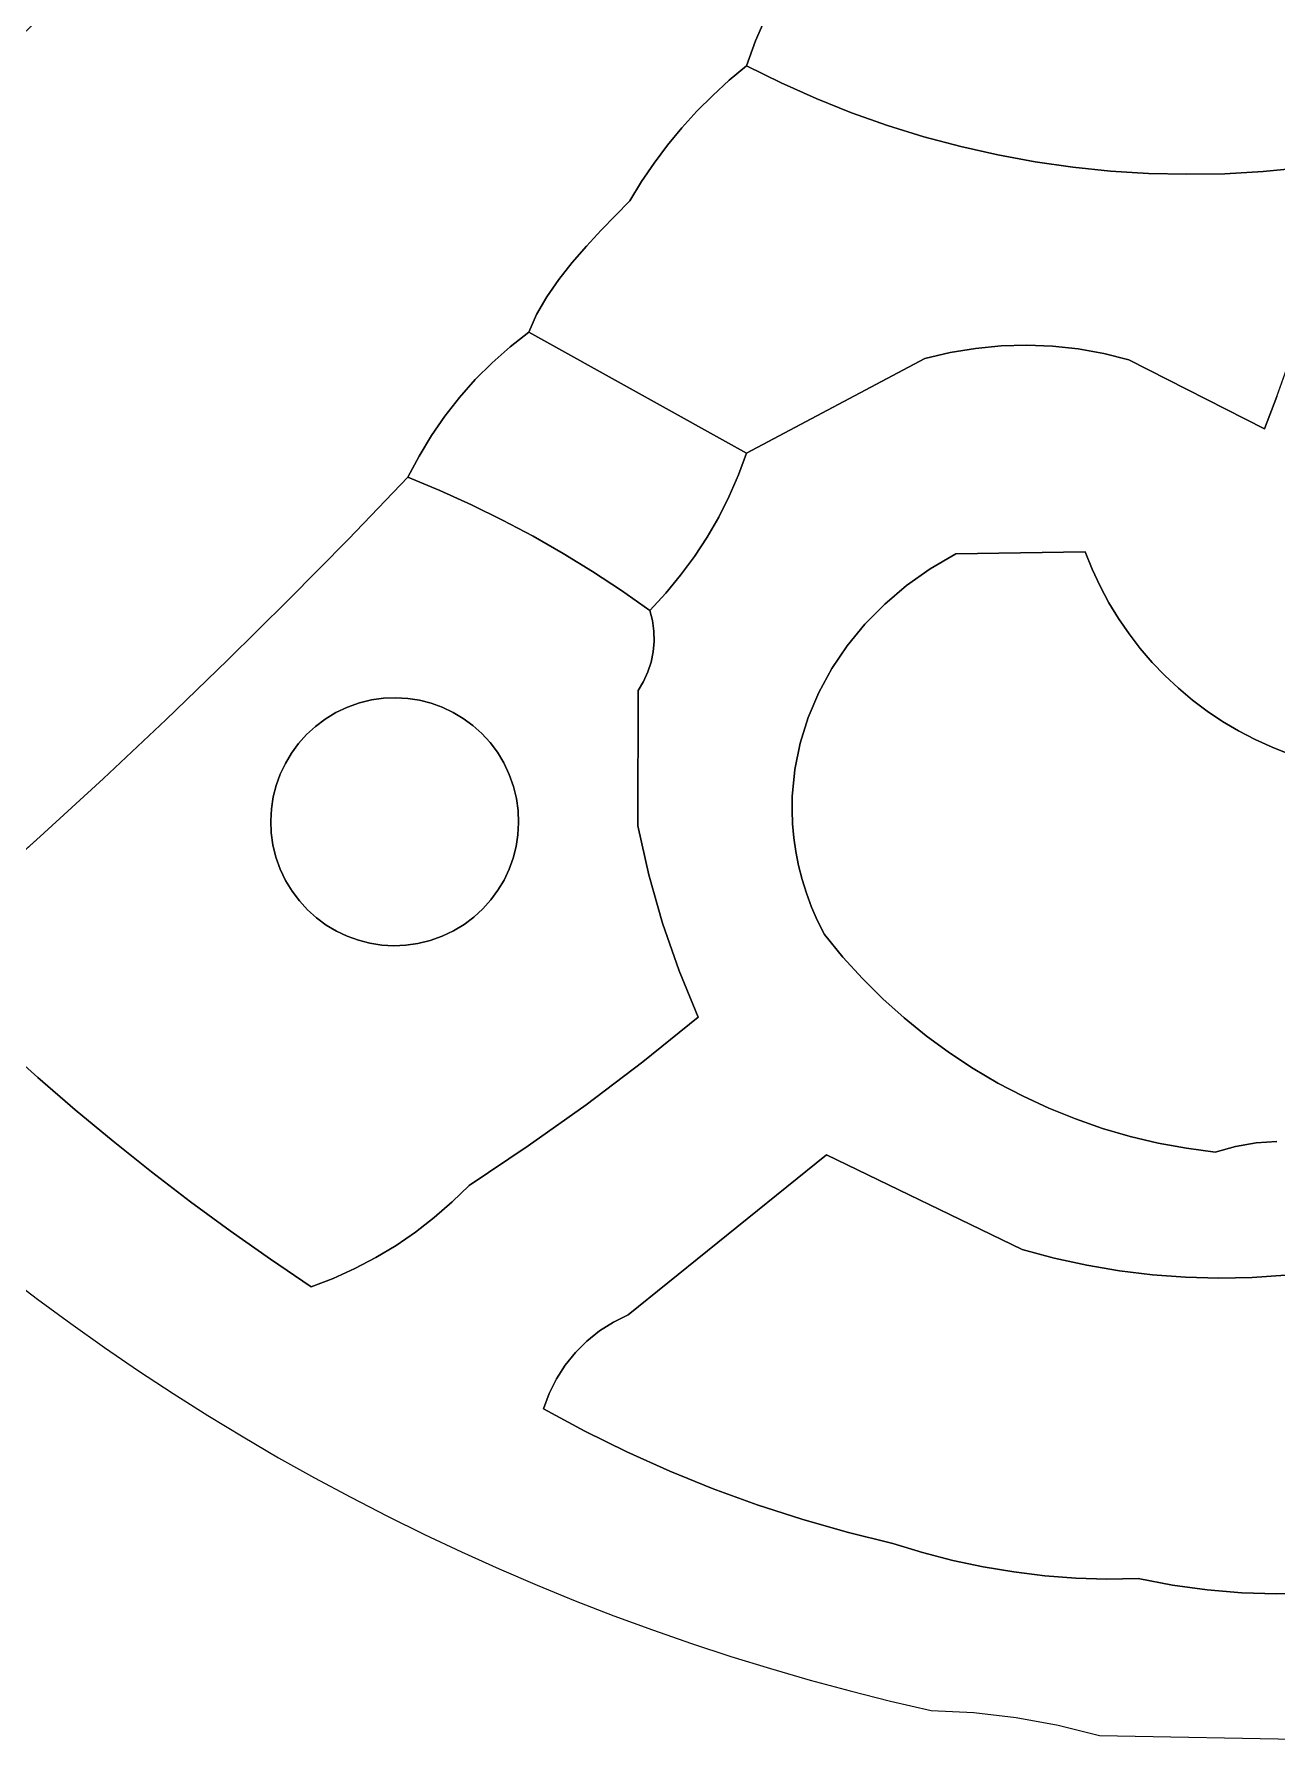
# Model space of a CAD drawing. Header units: inches. Extents: x 36.3 to 71.4, y 17.4 to 61.7.
# Drawn here: x 40.518 to 44.125, y 22.799 to 27.771 of the extents above; entities that cross this region are included whole.
import ezdxf

# ---------------------------------------------------------------- set-up
doc = ezdxf.new("R2010")
doc.units = ezdxf.units.IN
doc.layers.add('SURFACES_FOR_SKETCHUP', color=7, linetype='Continuous')

msp = doc.modelspace()

# ---------------------------------------------------------------- linework, layer by layer
at = {"layer": 'SURFACES_FOR_SKETCHUP'}
for points, invisible_edges in [([(41.0288, 28.2991), (42.3565, 27.4498), (41.3524, 28.6286)], 3), ([(42.4416, 27.548), (42.4875, 27.5941), (41.3524, 28.6286)], 10), ([(42.6425, 27.8228), (41.3524, 28.6286), (42.4875, 27.5941)], 11), ([(42.3979, 27.4999), (42.4416, 27.548), (41.3524, 28.6286)], 10), ([(42.3565, 27.4498), (42.3979, 27.4999), (41.3524, 28.6286)], 10), ([(40.6995, 27.9756), (42.0406, 27.0595), (41.0288, 28.2991)], 3), ([(42.1638, 27.2028), (42.2807, 27.344), (41.0288, 28.2991)], 11), ([(42.1212, 27.1566), (42.1638, 27.2028), (41.0288, 28.2991)], 10), ([(42.0796, 27.1087), (41.0288, 28.2991), (42.0406, 27.0595)], 3), ([(42.1212, 27.1566), (41.0288, 28.2991), (42.0796, 27.1087)], 3), ([(42.3174, 27.3978), (41.0288, 28.2991), (42.2807, 27.344)], 3), ([(42.3565, 27.4498), (41.0288, 28.2991), (42.3174, 27.3978)], 3), ([(43.0871, 28.0935), (42.7681, 28.0145), (42.8904, 27.5438)], 11), ([(43.1642, 28.0589), (43.0871, 28.0935), (42.8904, 27.5438)], 10), ([(42.9948, 27.5068), (43.1642, 28.0589), (42.8904, 27.5438)], 3), ([(43.1642, 28.0589), (42.9948, 27.5068), (43.2424, 28.0272)], 3), ([(42.7681, 28.0145), (42.7212, 27.9541), (42.8904, 27.5438)], 10), ([(43.1005, 27.4741), (43.2424, 28.0272), (42.9948, 27.5068)], 3), ([(43.2424, 28.0272), (43.1005, 27.4741), (43.3218, 27.9983)], 3), ([(43.2072, 27.4457), (43.3218, 27.9983), (43.1005, 27.4741)], 3), ([(43.3218, 27.9983), (43.2072, 27.4457), (43.4023, 27.9724)], 3), ([(40.3646, 27.6581), (41.7525, 26.7178), (40.6995, 27.9756)], 3), ([(41.7983, 26.7695), (40.6995, 27.9756), (41.7525, 26.7178)], 3), ([(41.8472, 26.8184), (40.6995, 27.9756), (41.7983, 26.7695)], 3), ([(42.0056, 27.0092), (40.6995, 27.9756), (41.8472, 26.8184)], 11), ([(42.0406, 27.0595), (40.6995, 27.9756), (42.0056, 27.0092)], 3), ([(42.7212, 27.9541), (42.6792, 27.8901), (42.7873, 27.5849)], 10), ([(42.7873, 27.5849), (42.8904, 27.5438), (42.7212, 27.9541)], 10), ([(43.3149, 27.4214), (43.4023, 27.9724), (43.2072, 27.4457)], 3), ([(43.4023, 27.9724), (43.3149, 27.4214), (43.4837, 27.9495)], 3), ([(43.4235, 27.4015), (43.4837, 27.9495), (43.3149, 27.4214)], 3), ([(43.4837, 27.9495), (43.4235, 27.4015), (43.5659, 27.9296)], 3), ([(43.5327, 27.3859), (43.5659, 27.9296), (43.4235, 27.4015)], 3), ([(43.6425, 27.3746), (43.5659, 27.9296), (43.5327, 27.3859)], 3), ([(44.4316, 27.668), (44.4514, 27.7395), (43.5659, 27.9296)], 10), ([(43.7528, 27.3676), (43.5659, 27.9296), (43.6425, 27.3746)], 3), ([(44.4664, 27.8123), (43.5659, 27.9296), (44.4514, 27.7395)], 3), ([(43.9741, 27.3668), (44.085, 27.3731), (43.5659, 27.9296)], 10), ([(44.4316, 27.668), (43.5659, 27.9296), (44.085, 27.3731)], 11), ([(43.9741, 27.3668), (43.5659, 27.9296), (43.8634, 27.365)], 3), ([(43.8634, 27.365), (43.5659, 27.9296), (43.7528, 27.3676)], 3), ([(42.6425, 27.8228), (42.7873, 27.5849), (42.6792, 27.8901)], 3), ([(42.6425, 27.8228), (42.4875, 27.5941), (42.6113, 27.7526)], 3), ([(42.6425, 27.8228), (42.6113, 27.7526), (42.6857, 27.6302)], 10), ([(42.7873, 27.5849), (42.6425, 27.8228), (42.6857, 27.6302)], 3), ([(42.5356, 27.638), (42.6113, 27.7526), (42.4875, 27.5941)], 3), ([(42.5356, 27.638), (42.5857, 27.6797), (42.6113, 27.7526)], 8), ([(42.5857, 27.6797), (42.6857, 27.6302), (42.6113, 27.7526)], 2), ([(40.0242, 27.3467), (41.4301, 26.3067), (40.3646, 27.6581)], 3), ([(41.7525, 26.7178), (40.3646, 27.6581), (41.7099, 26.6635)], 3), ([(41.6707, 26.6066), (40.3646, 27.6581), (41.6348, 26.5473)], 3), ([(41.7099, 26.6635), (40.3646, 27.6581), (41.6707, 26.6066)], 3), ([(41.6348, 26.5473), (40.3646, 27.6581), (41.4301, 26.3067)], 11), ([(42.5857, 27.6797), (42.5356, 27.638), (42.6857, 27.6302)], 2), ([(44.4071, 27.5979), (44.4316, 27.668), (44.085, 27.3731)], 10), ([(42.4416, 27.548), (42.6857, 27.6302), (42.4875, 27.5941)], 3), ([(42.6857, 27.6302), (42.4416, 27.548), (42.7873, 27.5849)], 3), ([(42.5356, 27.638), (42.4875, 27.5941), (42.6857, 27.6302)], 10), ([(44.378, 27.5295), (44.4071, 27.5979), (44.085, 27.3731)], 10), ([(42.7873, 27.5849), (42.3565, 27.4498), (42.8904, 27.5438)], 3), ([(42.3565, 27.4498), (42.7873, 27.5849), (42.3979, 27.4999)], 3), ([(42.3979, 27.4999), (42.7873, 27.5849), (42.4416, 27.548)], 3), ([(42.2807, 27.344), (42.8904, 27.5438), (42.3174, 27.3978)], 3), ([(42.2807, 27.344), (43.1035, 26.8302), (42.8904, 27.5438)], 11), ([(42.3174, 27.3978), (42.8904, 27.5438), (42.3565, 27.4498)], 3), ([(42.8904, 27.5438), (43.1035, 26.8302), (42.9948, 27.5068)], 3), ([(42.9948, 27.5068), (43.1035, 26.8302), (43.1005, 27.4741)], 3), ([(44.085, 27.3731), (44.1957, 27.3837), (44.378, 27.5295)], 10), ([(43.1767, 26.8477), (43.1005, 27.4741), (43.1035, 26.8302)], 3), ([(43.1005, 27.4741), (43.1767, 26.8477), (43.2072, 27.4457)], 3), ([(43.2506, 26.86), (43.2072, 27.4457), (43.1767, 26.8477)], 3), ([(43.2072, 27.4457), (43.2506, 26.86), (43.3149, 27.4214)], 3), ([(43.325, 26.8672), (43.3149, 27.4214), (43.2506, 26.86)], 3), ([(43.3149, 27.4214), (43.325, 26.8672), (43.4235, 27.4015)], 3), ([(43.3996, 26.8693), (43.4235, 27.4015), (43.325, 26.8672)], 3), ([(43.4235, 27.4015), (43.3996, 26.8693), (43.5327, 27.3859)], 3), ([(43.4742, 26.8663), (43.5327, 27.3859), (43.3996, 26.8693)], 3), ([(43.5485, 26.8582), (43.5327, 27.3859), (43.4742, 26.8663)], 3), ([(43.5327, 27.3859), (43.5485, 26.8582), (43.6425, 27.3746)], 3), ([(43.6223, 26.845), (43.6425, 27.3746), (43.5485, 26.8582)], 3), ([(43.6425, 27.3746), (43.6223, 26.845), (43.7528, 27.3676)], 3), ([(43.6952, 26.8268), (43.7528, 27.3676), (43.6223, 26.845)], 3), ([(43.7528, 27.3676), (43.6952, 26.8268), (43.8634, 27.365)], 3), ([(44.2184, 27.0066), (43.8634, 27.365), (43.6952, 26.8268)], 11), ([(43.8634, 27.365), (44.2184, 27.0066), (43.9741, 27.3668)], 3), ([(43.9741, 27.3668), (44.2443, 27.1037), (44.085, 27.3731)], 3), ([(44.2443, 27.1037), (43.9741, 27.3668), (44.2184, 27.0066)], 3), ([(44.2676, 27.2015), (44.1957, 27.3837), (44.085, 27.3731)], 9), ([(44.2676, 27.2015), (44.085, 27.3731), (44.2443, 27.1037)], 3), ([(39.6783, 27.0414), (41.0786, 25.9548), (40.0242, 27.3467)], 3), ([(41.4301, 26.3067), (40.0242, 27.3467), (41.2554, 26.1296)], 3), ([(41.2554, 26.1296), (40.0242, 27.3467), (41.0786, 25.9548)], 3), ([(42.1638, 27.2028), (42.2466, 27.2885), (42.2807, 27.344)], 8), ([(42.2466, 27.2885), (43.1035, 26.8302), (42.2807, 27.344)], 3), ([(42.1638, 27.2028), (42.5857, 26.5561), (42.2466, 27.2885)], 3), ([(43.1035, 26.8302), (42.2466, 27.2885), (42.5857, 26.5561)], 3), ([(42.1212, 27.1566), (42.5857, 26.5561), (42.1638, 27.2028)], 3), ([(42.0796, 27.1087), (42.5857, 26.5561), (42.1212, 27.1566)], 3), ([(42.0406, 27.0595), (42.5857, 26.5561), (42.0796, 27.1087)], 3), ([(42.0056, 27.0092), (42.5857, 26.5561), (42.0406, 27.0595)], 3), ([(39.3271, 26.7423), (40.7186, 25.6118), (39.6783, 27.0414)], 3), ([(40.8996, 25.7822), (39.6783, 27.0414), (40.7186, 25.6118)], 3), ([(41.0786, 25.9548), (39.6783, 27.0414), (40.8996, 25.7822)], 3), ([(41.899, 26.8644), (42.0056, 27.0092), (41.8472, 26.8184)], 3), ([(41.899, 26.8644), (41.9761, 26.9583), (42.0056, 27.0092)], 9), ([(42.0056, 27.0092), (41.9761, 26.9583), (42.5857, 26.5561)], 10), ([(44.2184, 27.0066), (43.6952, 26.8268), (44.1899, 26.9103)], 3), ([(41.899, 26.8644), (41.9537, 26.9072), (41.9761, 26.9583)], 8), ([(41.9537, 26.9072), (42.5857, 26.5561), (41.9761, 26.9583)], 2), ([(41.899, 26.8644), (41.9658, 26.3147), (41.9537, 26.9072)], 3), ([(41.9537, 26.9072), (42.053, 26.265), (42.5621, 26.4926)], 11), ([(42.5857, 26.5561), (41.9537, 26.9072), (42.5621, 26.4926)], 2), ([(42.053, 26.265), (41.9537, 26.9072), (41.9658, 26.3147)], 3), ([(44.1587, 26.8148), (44.1899, 26.9103), (43.6952, 26.8268)], 10), ([(41.8472, 26.8184), (41.9658, 26.3147), (41.899, 26.8644)], 3), ([(43.1767, 26.8477), (43.1931, 26.2635), (43.2506, 26.86)], 3), ([(43.3996, 26.8693), (43.325, 26.8672), (43.1931, 26.2635)], 10), ([(43.5689, 26.2693), (43.3996, 26.8693), (43.1931, 26.2635)], 3), ([(43.325, 26.8672), (43.2506, 26.86), (43.1931, 26.2635)], 10), ([(43.3996, 26.8693), (43.5689, 26.2693), (43.4742, 26.8663)], 3), ([(43.4742, 26.8663), (43.5689, 26.2693), (43.5485, 26.8582)], 3), ([(43.6223, 26.845), (43.5485, 26.8582), (43.5689, 26.2693)], 10), ([(41.7983, 26.7695), (41.8771, 26.3617), (41.8472, 26.8184)], 3), ([(41.9658, 26.3147), (41.8472, 26.8184), (41.8771, 26.3617)], 3), ([(42.5857, 26.5561), (43.1188, 26.2201), (43.1035, 26.8302)], 3), ([(43.1035, 26.8302), (43.1931, 26.2635), (43.1767, 26.8477)], 3), ([(43.1931, 26.2635), (43.1035, 26.8302), (43.1188, 26.2201)], 3), ([(43.6952, 26.8268), (43.6223, 26.845), (43.5689, 26.2693)], 10), ([(44.0887, 26.6263), (43.6952, 26.8268), (43.5689, 26.2693)], 10), ([(44.0887, 26.6263), (44.125, 26.7201), (43.6952, 26.8268)], 2), ([(44.1587, 26.8148), (43.6952, 26.8268), (44.125, 26.7201)], 3), ([(41.7525, 26.7178), (41.8771, 26.3617), (41.7983, 26.7695)], 3), ([(40.7186, 25.6118), (39.3271, 26.7423), (40.5354, 25.4436)], 3), ([(40.5354, 25.4436), (39.3271, 26.7423), (40.3502, 25.2777)], 3), ([(41.7099, 26.6635), (41.7869, 26.4059), (41.7525, 26.7178)], 3), ([(41.8771, 26.3617), (41.7525, 26.7178), (41.7869, 26.4059)], 3), ([(44.0887, 26.6263), (44.8038, 26.5022), (44.125, 26.7201)], 3), ([(41.6707, 26.6066), (41.7869, 26.4059), (41.7099, 26.6635)], 3), ([(41.6348, 26.5473), (41.6954, 26.4473), (41.6707, 26.6066)], 3), ([(41.7869, 26.4059), (41.6707, 26.6066), (41.6954, 26.4473)], 3), ([(43.5689, 26.2693), (43.5892, 26.2187), (44.0887, 26.6263)], 10), ([(43.5892, 26.2187), (43.6121, 26.1695), (44.0887, 26.6263)], 10), ([(43.6121, 26.1695), (43.6376, 26.1219), (44.0887, 26.6263)], 10), ([(43.6376, 26.1219), (43.6656, 26.0759), (44.0887, 26.6263)], 10), ([(43.6656, 26.0759), (43.6959, 26.0317), (44.0887, 26.6263)], 10), ([(43.6959, 26.0317), (43.7285, 25.9892), (44.0887, 26.6263)], 10), ([(43.7285, 25.9892), (43.7634, 25.9487), (44.0887, 26.6263)], 10), ([(43.7634, 25.9487), (43.8003, 25.9101), (44.0887, 26.6263)], 10), ([(43.8003, 25.9101), (43.8393, 25.8736), (44.0887, 26.6263)], 10), ([(43.8393, 25.8736), (43.8803, 25.8392), (44.0887, 26.6263)], 10), ([(43.8803, 25.8392), (43.9231, 25.807), (44.0887, 26.6263)], 10), ([(43.9231, 25.807), (43.9677, 25.7772), (44.0887, 26.6263)], 10), ([(43.9677, 25.7772), (44.014, 25.7497), (44.0887, 26.6263)], 10), ([(44.3638, 25.7144), (44.0887, 26.6263), (44.014, 25.7497)], 11), ([(44.8038, 26.5022), (44.0887, 26.6263), (44.7978, 26.3875)], 3), ([(44.3638, 25.7144), (44.4625, 25.7393), (44.0887, 26.6263)], 10), ([(44.7978, 26.3875), (44.0887, 26.6263), (44.4625, 25.7393)], 11), ([(42.5857, 26.5561), (42.5621, 26.4926), (43.0499, 26.1713)], 10), ([(42.5857, 26.5561), (43.0499, 26.1713), (43.1188, 26.2201)], 9), ([(41.4301, 26.3067), (41.6025, 26.4858), (41.6348, 26.5473)], 8), ([(41.6348, 26.5473), (41.6025, 26.4858), (41.6954, 26.4473)], 8), ([(41.6954, 26.4473), (41.6025, 26.4858), (41.4301, 26.3067)], 8), ([(42.5351, 26.4306), (42.5621, 26.4926), (42.053, 26.265)], 10), ([(42.5621, 26.4926), (42.5351, 26.4306), (42.9866, 26.1176)], 10), ([(42.9866, 26.1176), (43.0499, 26.1713), (42.5621, 26.4926)], 10), ([(41.6954, 26.4473), (41.4301, 26.3067), (41.7869, 26.4059)], 3), ([(41.6363, 25.8387), (41.7869, 26.4059), (41.4301, 26.3067)], 11), ([(41.7869, 26.4059), (41.6363, 25.8387), (41.8771, 26.3617)], 3), ([(42.5047, 26.3704), (42.5351, 26.4306), (42.053, 26.265)], 10), ([(42.5351, 26.4306), (42.5047, 26.3704), (42.9292, 26.0592)], 10), ([(42.9292, 26.0592), (42.9866, 26.1176), (42.5351, 26.4306)], 10), ([(41.6698, 25.8301), (41.8771, 26.3617), (41.6363, 25.8387)], 3), ([(41.7023, 25.8184), (41.8771, 26.3617), (41.6698, 25.8301)], 3), ([(41.8771, 26.3617), (41.7023, 25.8184), (41.9658, 26.3147)], 3), ([(42.5047, 26.3704), (42.053, 26.265), (42.471, 26.312)], 3), ([(42.5047, 26.3704), (42.471, 26.312), (42.9292, 26.0592)], 10), ([(41.2554, 26.1296), (41.532, 25.8446), (41.4301, 26.3067)], 3), ([(41.5672, 25.846), (41.4301, 26.3067), (41.532, 25.8446)], 3), ([(41.5672, 25.846), (41.602, 25.844), (41.4301, 26.3067)], 10), ([(41.602, 25.844), (41.6363, 25.8387), (41.4301, 26.3067)], 10), ([(41.7335, 25.8036), (41.9658, 26.3147), (41.7023, 25.8184)], 3), ([(41.9658, 26.3147), (41.7335, 25.8036), (42.053, 26.265)], 3), ([(42.1386, 26.2125), (42.471, 26.312), (42.053, 26.265)], 3), ([(42.471, 26.312), (42.1386, 26.2125), (42.4341, 26.2556)], 3), ([(42.471, 26.312), (42.4341, 26.2556), (42.878, 25.9968)], 10), ([(42.878, 25.9968), (42.9292, 26.0592), (42.471, 26.312)], 10), ([(41.7632, 25.7859), (42.053, 26.265), (41.7335, 25.8036)], 3), ([(41.7912, 25.7654), (42.053, 26.265), (41.7632, 25.7859)], 3), ([(42.053, 26.265), (41.7912, 25.7654), (42.1386, 26.2125)], 3), ([(42.4341, 26.2556), (42.1386, 26.2125), (42.394, 26.2013)], 3), ([(42.4341, 26.2556), (42.394, 26.2013), (42.8333, 25.9307)], 10), ([(42.8333, 25.9307), (42.878, 25.9968), (42.4341, 26.2556)], 10), ([(43.1931, 26.2635), (43.1188, 26.2201), (43.6376, 26.1219)], 10), ([(43.5892, 26.2187), (43.5689, 26.2693), (43.1931, 26.2635)], 8), ([(43.6121, 26.1695), (43.5892, 26.2187), (43.1931, 26.2635)], 10), ([(43.6376, 26.1219), (43.6121, 26.1695), (43.1931, 26.2635)], 10), ([(41.8172, 25.7421), (42.1386, 26.2125), (41.7912, 25.7654)], 3), ([(42.1386, 26.2125), (41.8172, 25.7421), (42.2707, 25.8666)], 11), ([(42.2225, 26.1574), (42.394, 26.2013), (42.1386, 26.2125)], 3), ([(42.1386, 26.2125), (42.2707, 25.8666), (42.2225, 26.1574)], 3), ([(43.1188, 26.2201), (43.0499, 26.1713), (43.6656, 26.0759)], 10), ([(43.6656, 26.0759), (43.6376, 26.1219), (43.1188, 26.2201)], 10), ([(42.3509, 26.1492), (42.394, 26.2013), (42.2225, 26.1574)], 10), ([(42.3048, 26.0996), (42.3509, 26.1492), (42.2225, 26.1574)], 2), ([(42.3164, 26.0396), (42.3123, 26.0698), (42.2225, 26.1574)], 10), ([(42.3144, 25.9792), (42.2225, 26.1574), (42.3083, 25.9496)], 3), ([(42.2864, 25.893), (42.299, 25.9208), (42.2225, 26.1574)], 10), ([(42.2707, 25.8666), (42.2864, 25.893), (42.2225, 26.1574)], 10), ([(42.3164, 26.0396), (42.2225, 26.1574), (42.3171, 26.0093)], 3), ([(42.3048, 26.0996), (42.2225, 26.1574), (42.3123, 26.0698)], 2), ([(42.3083, 25.9496), (42.2225, 26.1574), (42.299, 25.9208)], 3), ([(42.3171, 26.0093), (42.2225, 26.1574), (42.3144, 25.9792)], 3), ([(42.3509, 26.1492), (42.3171, 26.0093), (42.394, 26.2013)], 3), ([(42.394, 26.2013), (42.3171, 26.0093), (42.7955, 25.8612)], 11), ([(42.7955, 25.8612), (42.8333, 25.9307), (42.394, 26.2013)], 10), ([(43.0499, 26.1713), (42.9866, 26.1176), (43.6656, 26.0759)], 10), ([(41.0786, 25.9548), (41.3627, 25.7843), (41.2554, 26.1296)], 3), ([(41.4617, 25.831), (41.2554, 26.1296), (41.427, 25.8187)], 3), ([(41.3937, 25.8029), (41.2554, 26.1296), (41.3627, 25.7843)], 3), ([(41.427, 25.8187), (41.2554, 26.1296), (41.3937, 25.8029)], 3), ([(41.4617, 25.831), (41.4968, 25.8396), (41.2554, 26.1296)], 10), ([(41.4968, 25.8396), (41.532, 25.8446), (41.2554, 26.1296)], 10), ([(42.3509, 26.1492), (42.3048, 26.0996), (42.3123, 26.0698)], 8), ([(42.3509, 26.1492), (42.3123, 26.0698), (42.3164, 26.0396)], 9), ([(42.3509, 26.1492), (42.3164, 26.0396), (42.3171, 26.0093)], 9), ([(42.9866, 26.1176), (42.9292, 26.0592), (43.6959, 26.0317)], 10), ([(43.6959, 26.0317), (43.6656, 26.0759), (42.9866, 26.1176)], 10), ([(42.9292, 26.0592), (42.878, 25.9968), (43.6959, 26.0317)], 10), ([(42.3171, 26.0093), (42.3144, 25.9792), (42.7955, 25.8612)], 10), ([(43.7285, 25.9892), (43.6959, 26.0317), (42.878, 25.9968)], 10), ([(42.3144, 25.9792), (42.3083, 25.9496), (42.7648, 25.789)], 10), ([(42.7648, 25.789), (42.7955, 25.8612), (42.3144, 25.9792)], 10), ([(42.7955, 25.8612), (42.7648, 25.789), (43.7285, 25.9892)], 10), ([(43.7634, 25.9487), (43.7285, 25.9892), (42.7648, 25.789)], 10), ([(42.8333, 25.9307), (42.7955, 25.8612), (43.7285, 25.9892)], 10), ([(42.878, 25.9968), (42.8333, 25.9307), (43.7285, 25.9892)], 10), ([(40.8996, 25.7822), (41.2468, 25.6554), (41.0786, 25.9548)], 3), ([(41.2645, 25.6851), (41.0786, 25.9548), (41.2468, 25.6554)], 3), ([(41.285, 25.7131), (41.0786, 25.9548), (41.2645, 25.6851)], 3), ([(41.3083, 25.7391), (41.0786, 25.9548), (41.285, 25.7131)], 3), ([(41.3343, 25.7629), (41.0786, 25.9548), (41.3083, 25.7391)], 3), ([(41.3627, 25.7843), (41.0786, 25.9548), (41.3343, 25.7629)], 3), ([(42.299, 25.9208), (42.2864, 25.893), (42.7415, 25.7143)], 10), ([(42.3083, 25.9496), (42.299, 25.9208), (42.7648, 25.789)], 10), ([(42.7415, 25.7143), (42.7648, 25.789), (42.299, 25.9208)], 10), ([(42.7192, 25.4797), (43.7634, 25.9487), (42.7177, 25.5196)], 3), ([(42.7184, 25.5592), (42.7177, 25.5196), (43.7634, 25.9487)], 10), ([(42.7259, 25.6375), (42.7184, 25.5592), (43.7634, 25.9487)], 10), ([(42.7228, 25.4397), (43.7634, 25.9487), (42.7192, 25.4797)], 3), ([(42.7287, 25.3995), (43.7634, 25.9487), (42.7228, 25.4397)], 3), ([(42.7415, 25.7143), (42.7259, 25.6375), (43.7634, 25.9487)], 10), ([(43.7634, 25.9487), (42.7287, 25.3995), (43.8003, 25.9101)], 3), ([(42.7367, 25.3593), (43.8003, 25.9101), (42.7287, 25.3995)], 3), ([(42.747, 25.319), (43.8003, 25.9101), (42.7367, 25.3593)], 3), ([(42.7648, 25.789), (42.7415, 25.7143), (43.7634, 25.9487)], 10), ([(42.8653, 25.0935), (43.8003, 25.9101), (42.747, 25.319)], 11), ([(42.9218, 25.0315), (43.8003, 25.9101), (42.8653, 25.0935)], 3), ([(42.981, 24.9726), (43.8003, 25.9101), (42.9218, 25.0315)], 3), ([(43.8003, 25.9101), (42.981, 24.9726), (43.8393, 25.8736)], 3), ([(41.841, 25.7162), (42.2707, 25.8666), (41.8172, 25.7421)], 3), ([(41.8623, 25.6877), (42.2707, 25.8666), (41.841, 25.7162)], 3), ([(41.881, 25.6568), (42.2707, 25.8666), (41.8623, 25.6877)], 3), ([(41.8968, 25.6235), (42.2707, 25.8666), (41.881, 25.6568)], 3), ([(41.8968, 25.6235), (41.9091, 25.5888), (42.2707, 25.8666)], 10), ([(42.2701, 25.4744), (42.2707, 25.8666), (41.9091, 25.5888)], 10), ([(42.2701, 25.4744), (42.7259, 25.6375), (42.2707, 25.8666)], 3), ([(42.2864, 25.893), (42.2707, 25.8666), (42.7415, 25.7143)], 10), ([(42.7259, 25.6375), (42.7415, 25.7143), (42.2707, 25.8666)], 10), ([(43.043, 24.9169), (43.8393, 25.8736), (42.981, 24.9726)], 3), ([(43.8393, 25.8736), (43.043, 24.9169), (43.8803, 25.8392)], 3), ([(41.2321, 25.6242), (41.427, 25.8187), (41.2468, 25.6554)], 3), ([(41.427, 25.8187), (41.2321, 25.6242), (41.7023, 25.8184)], 11), ([(41.8968, 25.6235), (41.7023, 25.8184), (41.2321, 25.6242)], 11), ([(41.427, 25.8187), (41.3937, 25.8029), (41.2468, 25.6554)], 10), ([(41.4617, 25.831), (41.427, 25.8187), (41.6698, 25.8301)], 10), ([(41.7023, 25.8184), (41.6698, 25.8301), (41.427, 25.8187)], 10), ([(41.6363, 25.8387), (41.602, 25.844), (41.4617, 25.831)], 10), ([(41.4617, 25.831), (41.602, 25.844), (41.4968, 25.8396)], 3), ([(41.6698, 25.8301), (41.6363, 25.8387), (41.4617, 25.831)], 10), ([(41.5672, 25.846), (41.4968, 25.8396), (41.602, 25.844)], 3), ([(41.5672, 25.846), (41.532, 25.8446), (41.4968, 25.8396)], 8), ([(41.7023, 25.8184), (41.8968, 25.6235), (41.7335, 25.8036)], 3), ([(43.1075, 24.8645), (43.8803, 25.8392), (43.043, 24.9169)], 3), ([(43.1745, 24.8155), (43.8803, 25.8392), (43.1075, 24.8645)], 3), ([(43.8803, 25.8392), (43.1745, 24.8155), (43.9231, 25.807)], 3), ([(40.7186, 25.6118), (41.2064, 25.524), (40.8996, 25.7822)], 3), ([(41.2468, 25.6554), (40.8996, 25.7822), (41.2321, 25.6242)], 3), ([(41.2118, 25.5582), (40.8996, 25.7822), (41.2064, 25.524)], 3), ([(41.2203, 25.5917), (40.8996, 25.7822), (41.2118, 25.5582)], 3), ([(41.2321, 25.6242), (40.8996, 25.7822), (41.2203, 25.5917)], 3), ([(41.2468, 25.6554), (41.3937, 25.8029), (41.2645, 25.6851)], 3), ([(41.2645, 25.6851), (41.3937, 25.8029), (41.285, 25.7131)], 3), ([(41.3937, 25.8029), (41.3627, 25.7843), (41.285, 25.7131)], 10), ([(41.3083, 25.7391), (41.285, 25.7131), (41.3627, 25.7843)], 10), ([(41.3627, 25.7843), (41.3343, 25.7629), (41.3083, 25.7391)], 8), ([(41.8968, 25.6235), (41.881, 25.6568), (41.7335, 25.8036)], 10), ([(41.7335, 25.8036), (41.881, 25.6568), (41.7632, 25.7859)], 3), ([(41.7632, 25.7859), (41.881, 25.6568), (41.7912, 25.7654)], 3), ([(41.8172, 25.7421), (41.7912, 25.7654), (41.8623, 25.6877)], 10), ([(41.881, 25.6568), (41.8623, 25.6877), (41.7912, 25.7654)], 10), ([(43.2437, 24.7699), (43.9231, 25.807), (43.1745, 24.8155)], 3), ([(43.315, 24.7279), (43.9231, 25.807), (43.2437, 24.7699)], 3), ([(43.9231, 25.807), (43.315, 24.7279), (43.9677, 25.7772)], 3), ([(43.315, 24.7279), (43.3884, 24.6894), (43.9677, 25.7772)], 10), ([(44.014, 25.7497), (43.9677, 25.7772), (43.3884, 24.6894)], 10), ([(41.8623, 25.6877), (41.841, 25.7162), (41.8172, 25.7421)], 8), ([(43.3884, 24.6894), (43.4636, 24.6547), (44.014, 25.7497)], 10), ([(43.5405, 24.6236), (44.014, 25.7497), (43.4636, 24.6547)], 3), ([(44.0618, 25.7248), (44.014, 25.7497), (43.5405, 24.6236)], 10), ([(43.5405, 24.6236), (43.619, 24.5964), (44.0618, 25.7248)], 10), ([(43.619, 24.5964), (43.699, 24.5731), (44.0618, 25.7248)], 10), ([(44.1113, 25.7024), (44.0618, 25.7248), (43.699, 24.5731)], 10), ([(44.2636, 25.6954), (44.3638, 25.7144), (44.014, 25.7497)], 10), ([(44.0618, 25.7248), (44.2636, 25.6954), (44.014, 25.7497)], 3), ([(44.1113, 25.7024), (44.2636, 25.6954), (44.0618, 25.7248)], 3), ([(43.699, 24.5731), (43.7803, 24.5538), (44.1113, 25.7024)], 10), ([(43.7803, 24.5538), (44.005, 24.544), (44.1113, 25.7024)], 11), ([(44.1621, 25.6827), (44.1113, 25.7024), (44.005, 24.544)], 10), ([(44.005, 24.544), (44.0648, 24.5544), (44.1621, 25.6827)], 10), ([(44.0648, 24.5544), (44.1254, 24.5586), (44.1621, 25.6827)], 10), ([(44.1621, 25.6827), (44.2636, 25.6954), (44.1113, 25.7024)], 2), ([(40.5354, 25.4436), (41.2194, 25.3836), (40.7186, 25.6118)], 3), ([(41.2108, 25.4187), (40.7186, 25.6118), (41.2194, 25.3836)], 3), ([(41.2059, 25.4539), (40.7186, 25.6118), (41.2108, 25.4187)], 3), ([(41.2064, 25.524), (40.7186, 25.6118), (41.2044, 25.4891)], 3), ([(41.2044, 25.4891), (40.7186, 25.6118), (41.2059, 25.4539)], 3), ([(41.2321, 25.6242), (41.2203, 25.5917), (41.2318, 25.3489)], 10), ([(41.2318, 25.3489), (41.4262, 25.154), (41.2321, 25.6242)], 11), ([(41.8968, 25.6235), (41.2321, 25.6242), (41.7016, 25.1537)], 11), ([(41.4262, 25.154), (41.7016, 25.1537), (41.2321, 25.6242)], 11), ([(41.7016, 25.1537), (41.8965, 25.3481), (41.8968, 25.6235)], 11), ([(41.8965, 25.3481), (41.9082, 25.3806), (41.8968, 25.6235)], 10), ([(41.9091, 25.5888), (41.8968, 25.6235), (41.9082, 25.3806)], 10), ([(42.7184, 25.5592), (42.7259, 25.6375), (42.2701, 25.4744)], 10), ([(41.2203, 25.5917), (41.2118, 25.5582), (41.2194, 25.3836)], 10), ([(41.2194, 25.3836), (41.2318, 25.3489), (41.2203, 25.5917)], 10), ([(41.9082, 25.3806), (41.9167, 25.4141), (41.9091, 25.5888)], 10), ([(42.2701, 25.4744), (41.9091, 25.5888), (41.9177, 25.5537)], 9), ([(41.9167, 25.4141), (41.9221, 25.4484), (41.9091, 25.5888)], 10), ([(41.9091, 25.5888), (41.9221, 25.4484), (41.9177, 25.5537)], 3), ([(42.7184, 25.5592), (42.2701, 25.4744), (42.7177, 25.5196)], 3), ([(41.2044, 25.4891), (41.2108, 25.4187), (41.2064, 25.524)], 3), ([(41.2118, 25.5582), (41.2064, 25.524), (41.2194, 25.3836)], 10), ([(41.2194, 25.3836), (41.2064, 25.524), (41.2108, 25.4187)], 3), ([(42.2701, 25.4744), (41.9177, 25.5537), (41.9227, 25.5184)], 9), ([(41.9241, 25.4833), (41.9177, 25.5537), (41.9221, 25.4484)], 3), ([(41.9241, 25.4833), (41.9227, 25.5184), (41.9177, 25.5537)], 8), ([(41.9227, 25.5184), (41.9241, 25.4833), (42.2701, 25.4744)], 10), ([(42.7177, 25.5196), (42.2701, 25.4744), (42.7192, 25.4797)], 3), ([(41.2044, 25.4891), (41.2059, 25.4539), (41.2108, 25.4187)], 8), ([(42.2701, 25.4744), (41.9167, 25.4141), (42.3021, 25.3319)], 3), ([(41.9221, 25.4484), (41.9167, 25.4141), (42.2701, 25.4744)], 10), ([(41.9241, 25.4833), (41.9221, 25.4484), (42.2701, 25.4744)], 10), ([(42.3021, 25.3319), (42.7192, 25.4797), (42.2701, 25.4744)], 3), ([(42.7192, 25.4797), (42.3021, 25.3319), (42.7228, 25.4397)], 3), ([(40.3502, 25.2777), (40.4223, 24.8393), (40.5354, 25.4436)], 3), ([(40.5286, 24.7439), (40.5354, 25.4436), (40.4223, 24.8393)], 3), ([(40.5286, 24.7439), (41.2475, 25.3156), (40.5354, 25.4436)], 11), ([(41.2318, 25.3489), (40.5354, 25.4436), (41.2475, 25.3156)], 3), ([(41.2194, 25.3836), (40.5354, 25.4436), (41.2318, 25.3489)], 3), ([(41.9082, 25.3806), (42.3021, 25.3319), (41.9167, 25.4141)], 3), ([(42.7228, 25.4397), (42.3021, 25.3319), (42.7287, 25.3995)], 3), ([(41.8965, 25.3481), (42.3021, 25.3319), (41.9082, 25.3806)], 3), ([(42.7287, 25.3995), (42.3021, 25.3319), (42.7367, 25.3593)], 3), ([(41.2475, 25.3156), (40.5286, 24.7439), (41.2662, 25.2847)], 3), ([(41.2318, 25.3489), (41.2475, 25.3156), (41.395, 25.1687)], 10), ([(41.4262, 25.154), (41.2318, 25.3489), (41.395, 25.1687)], 3), ([(41.3653, 25.1864), (41.2475, 25.3156), (41.3373, 25.207)], 3), ([(41.395, 25.1687), (41.2475, 25.3156), (41.3653, 25.1864)], 3), ([(41.2475, 25.3156), (41.2662, 25.2847), (41.3373, 25.207)], 10), ([(41.8965, 25.3481), (41.7016, 25.1537), (41.8817, 25.3169)], 3), ([(41.7016, 25.1537), (41.7348, 25.1694), (41.8817, 25.3169)], 10), ([(41.8817, 25.3169), (41.7348, 25.1694), (41.864, 25.2872)], 3), ([(41.864, 25.2872), (42.342, 25.1915), (41.8817, 25.3169)], 3), ([(41.8817, 25.3169), (42.3021, 25.3319), (41.8965, 25.3481)], 3), ([(42.3021, 25.3319), (41.8817, 25.3169), (42.342, 25.1915)], 3), ([(42.342, 25.1915), (42.7367, 25.3593), (42.3021, 25.3319)], 3), ([(42.7367, 25.3593), (42.342, 25.1915), (42.747, 25.319)], 3), ([(42.747, 25.319), (42.342, 25.1915), (42.7597, 25.2787)], 3), ([(42.7597, 25.2787), (42.8653, 25.0935), (42.747, 25.319)], 3), ([(40.6368, 24.6505), (41.2662, 25.2847), (40.5286, 24.7439)], 3), ([(41.2662, 25.2847), (40.6368, 24.6505), (41.2875, 25.2562)], 3), ([(41.3113, 25.2302), (41.3373, 25.207), (41.2662, 25.2847)], 10), ([(41.2662, 25.2847), (41.2875, 25.2562), (41.3113, 25.2302)], 8), ([(41.864, 25.2872), (41.7348, 25.1694), (41.8435, 25.2592)], 3), ([(41.8435, 25.2592), (42.342, 25.1915), (41.864, 25.2872)], 3), ([(42.342, 25.1915), (42.3898, 25.0537), (42.7597, 25.2787)], 10), ([(42.7746, 25.2385), (42.7597, 25.2787), (42.3898, 25.0537)], 10), ([(42.7746, 25.2385), (42.8653, 25.0935), (42.7597, 25.2787)], 3), ([(41.2875, 25.2562), (40.6368, 24.6505), (41.3113, 25.2302)], 3), ([(40.7467, 24.5594), (41.3113, 25.2302), (40.6368, 24.6505)], 3), ([(41.3113, 25.2302), (40.7467, 24.5594), (41.3373, 25.207)], 3), ([(41.7348, 25.1694), (41.7658, 25.1881), (41.8435, 25.2592)], 10), ([(41.8202, 25.2332), (41.8435, 25.2592), (41.7658, 25.1881)], 10), ([(41.7658, 25.1881), (41.7943, 25.2094), (41.8202, 25.2332)], 8), ([(41.8202, 25.2332), (41.7943, 25.2094), (42.2845, 24.7892)], 10), ([(41.8435, 25.2592), (41.8202, 25.2332), (42.342, 25.1915)], 10), ([(42.342, 25.1915), (41.8202, 25.2332), (42.2845, 24.7892)], 11), ([(42.792, 25.1985), (42.7746, 25.2385), (42.3898, 25.0537)], 10), ([(42.792, 25.1985), (42.8653, 25.0935), (42.7746, 25.2385)], 3), ([(40.8584, 24.4703), (41.3373, 25.207), (40.7467, 24.5594)], 3), ([(41.3373, 25.207), (40.8584, 24.4703), (41.3653, 25.1864)], 3), ([(41.3653, 25.1864), (40.8584, 24.4703), (41.395, 25.1687)], 3), ([(40.9717, 24.3834), (41.395, 25.1687), (40.8584, 24.4703)], 3), ([(41.395, 25.1687), (40.9717, 24.3834), (41.4262, 25.154)], 3), ([(41.7348, 25.1694), (41.7016, 25.1537), (42.12, 24.6648)], 10), ([(41.7658, 25.1881), (41.7348, 25.1694), (42.12, 24.6648)], 10), ([(41.7943, 25.2094), (41.7658, 25.1881), (42.12, 24.6648)], 10), ([(42.12, 24.6648), (42.2845, 24.7892), (41.7943, 25.2094)], 10), ([(42.2845, 24.7892), (42.3898, 25.0537), (42.342, 25.1915)], 9), ([(42.792, 25.1985), (42.3898, 25.0537), (42.8118, 25.1586)], 3), ([(42.792, 25.1985), (42.8118, 25.1586), (42.8653, 25.0935)], 8), ([(41.4262, 25.154), (40.9717, 24.3834), (41.4587, 25.1423)], 3), ([(41.0867, 24.2988), (41.4587, 25.1423), (40.9717, 24.3834)], 3), ([(41.0867, 24.2988), (41.6248, 24.2954), (41.4587, 25.1423)], 11), ([(41.4262, 25.154), (41.4587, 25.1423), (41.7016, 25.1537)], 10), ([(41.6669, 25.1413), (41.7016, 25.1537), (41.4587, 25.1423)], 10), ([(41.4922, 25.1337), (41.4587, 25.1423), (41.6248, 24.2954)], 10), ([(41.4587, 25.1423), (41.4922, 25.1337), (41.6669, 25.1413)], 10), ([(41.4922, 25.1337), (41.5265, 25.1284), (41.6669, 25.1413)], 10), ([(41.6248, 24.2954), (41.6791, 24.3375), (41.4922, 25.1337)], 10), ([(41.6791, 24.3375), (41.7309, 24.3827), (41.4922, 25.1337)], 10), ([(41.5265, 25.1284), (41.4922, 25.1337), (41.7309, 24.3827)], 10), ([(41.6669, 25.1413), (41.5265, 25.1284), (41.6318, 25.1328)], 3), ([(41.5613, 25.1264), (41.6318, 25.1328), (41.5265, 25.1284)], 3), ([(41.7309, 24.3827), (41.7802, 24.4309), (41.5265, 25.1284)], 10), ([(41.5613, 25.1264), (41.5265, 25.1284), (41.7802, 24.4309)], 10), ([(41.5613, 25.1264), (41.5965, 25.1278), (41.6318, 25.1328)], 8), ([(41.5965, 25.1278), (41.5613, 25.1264), (41.7802, 24.4309)], 10), ([(41.6318, 25.1328), (41.5965, 25.1278), (41.7802, 24.4309)], 10), ([(41.6669, 25.1413), (41.6318, 25.1328), (41.9519, 24.5453)], 10), ([(41.7802, 24.4309), (41.9519, 24.5453), (41.6318, 25.1328)], 10), ([(41.7016, 25.1537), (41.6669, 25.1413), (41.9519, 24.5453)], 10), ([(41.9519, 24.5453), (42.12, 24.6648), (41.7016, 25.1537)], 10), ([(42.4452, 24.9186), (42.8118, 25.1586), (42.3898, 25.0537)], 3), ([(42.8118, 25.1586), (42.4452, 24.9186), (42.8653, 25.0935)], 3), ([(42.8653, 25.0935), (42.4452, 24.9186), (42.9218, 25.0315)], 3), ([(42.2845, 24.7892), (42.4452, 24.9186), (42.3898, 25.0537)], 8), ([(42.9218, 25.0315), (42.4452, 24.9186), (42.8174, 24.5195)], 11), ([(42.981, 24.9726), (42.9218, 25.0315), (42.8174, 24.5195)], 10), ([(43.043, 24.9169), (42.981, 24.9726), (42.8174, 24.5195)], 10), ([(42.2845, 24.7892), (42.8174, 24.5195), (42.4452, 24.9186)], 3), ([(43.1075, 24.8645), (43.043, 24.9169), (42.8174, 24.5195)], 10), ([(43.1745, 24.8155), (43.1075, 24.8645), (42.8174, 24.5195)], 10), ([(40.4223, 24.8393), (40.1541, 24.4019), (40.5286, 24.7439)], 3), ([(43.2437, 24.7699), (43.1745, 24.8155), (42.8174, 24.5195)], 10), ([(42.12, 24.6648), (42.8174, 24.5195), (42.2845, 24.7892)], 3), ([(43.315, 24.7279), (43.2437, 24.7699), (42.8174, 24.5195)], 10), ([(40.2456, 24.324), (40.5286, 24.7439), (40.1541, 24.4019)], 3), ([(40.5286, 24.7439), (40.2456, 24.324), (40.6368, 24.6505)], 3), ([(42.8174, 24.5195), (43.3856, 24.2449), (43.315, 24.7279)], 10), ([(43.3884, 24.6894), (43.315, 24.7279), (43.3856, 24.2449)], 10), ([(42.12, 24.6648), (41.9519, 24.5453), (42.2422, 24.0554)], 10), ([(42.8174, 24.5195), (42.12, 24.6648), (42.2422, 24.0554)], 3), ([(43.4636, 24.6547), (43.3884, 24.6894), (43.3856, 24.2449)], 10), ([(40.3384, 24.2478), (40.6368, 24.6505), (40.2456, 24.324)], 3), ([(40.7467, 24.5594), (40.6368, 24.6505), (40.3384, 24.2478)], 10), ([(43.5405, 24.6236), (43.4636, 24.6547), (43.3856, 24.2449)], 10), ([(43.3856, 24.2449), (43.479, 24.2198), (43.5405, 24.6236)], 10), ([(43.619, 24.5964), (43.5405, 24.6236), (43.479, 24.2198)], 10), ([(43.479, 24.2198), (43.5734, 24.1992), (43.619, 24.5964)], 10), ([(43.699, 24.5731), (43.619, 24.5964), (43.5734, 24.1992)], 10), ([(43.5734, 24.1992), (43.6685, 24.183), (43.699, 24.5731)], 10), ([(43.7803, 24.5538), (43.699, 24.5731), (43.6685, 24.183)], 10), ([(40.4324, 24.1734), (40.7467, 24.5594), (40.3384, 24.2478)], 3), ([(40.4324, 24.1734), (40.5277, 24.1006), (40.7467, 24.5594)], 10), ([(40.8584, 24.4703), (40.7467, 24.5594), (40.5277, 24.1006)], 10), ([(41.7802, 24.4309), (42.1591, 24.0087), (41.9519, 24.5453)], 3), ([(42.1992, 24.0342), (41.9519, 24.5453), (42.1591, 24.0087)], 3), ([(42.1992, 24.0342), (42.2422, 24.0554), (41.9519, 24.5453)], 10), ([(42.8174, 24.5195), (42.2422, 24.0554), (42.6168, 23.5039)], 10), ([(42.6168, 23.5039), (42.7464, 23.4618), (42.8174, 24.5195)], 10), ([(43.3856, 24.2449), (42.8174, 24.5195), (42.7464, 23.4618)], 10), ([(43.6685, 24.183), (43.7642, 24.1714), (43.7803, 24.5538)], 10), ([(43.8628, 24.5386), (43.7803, 24.5538), (43.7642, 24.1714)], 10), ([(43.7642, 24.1714), (43.8603, 24.1643), (43.8628, 24.5386)], 10), ([(43.8628, 24.5386), (44.005, 24.544), (43.7803, 24.5538)], 3), ([(43.9463, 24.5275), (43.8628, 24.5386), (43.8603, 24.1643)], 10), ([(43.8603, 24.1643), (43.9568, 24.1617), (43.9463, 24.5275)], 10), ([(43.8628, 24.5386), (43.9463, 24.5275), (44.005, 24.544)], 8), ([(44.005, 24.544), (43.9463, 24.5275), (44.0533, 24.1637)], 10), ([(43.9568, 24.1617), (44.0533, 24.1637), (43.9463, 24.5275)], 10), ([(44.0648, 24.5544), (44.005, 24.544), (44.0533, 24.1637)], 10), ([(44.0533, 24.1637), (44.1498, 24.1703), (44.0648, 24.5544)], 10), ([(44.0648, 24.5544), (44.1498, 24.1703), (44.1254, 24.5586)], 3), ([(40.5277, 24.1006), (40.6242, 24.0296), (40.8584, 24.4703)], 10), ([(40.9717, 24.3834), (40.8584, 24.4703), (40.6242, 24.0296)], 10), ([(41.7309, 24.3827), (42.1222, 23.9792), (41.7802, 24.4309)], 3), ([(42.1591, 24.0087), (41.7802, 24.4309), (42.1222, 23.9792)], 3), ([(40.7219, 23.9603), (40.9717, 24.3834), (40.6242, 24.0296)], 3), ([(40.9717, 24.3834), (40.7219, 23.9603), (41.0867, 24.2988)], 3), ([(41.6791, 24.3375), (42.0889, 23.946), (41.7309, 24.3827)], 3), ([(42.1222, 23.9792), (41.7309, 24.3827), (42.0889, 23.946)], 3), ([(41.6248, 24.2954), (42.0592, 23.9093), (41.6791, 24.3375)], 3), ([(42.0889, 23.946), (41.6791, 24.3375), (42.0592, 23.9093)], 3), ([(40.8207, 23.8928), (41.0867, 24.2988), (40.7219, 23.9603)], 3), ([(40.9207, 23.8271), (41.0867, 24.2988), (40.8207, 23.8928)], 3), ([(41.0867, 24.2988), (40.9207, 23.8271), (41.2034, 24.2163)], 3), ([(41.5682, 24.2567), (41.6248, 24.2954), (41.0867, 24.2988)], 10), ([(41.5094, 24.2213), (41.5682, 24.2567), (41.0867, 24.2988)], 10), ([(41.2034, 24.2163), (41.5094, 24.2213), (41.0867, 24.2988)], 3), ([(41.5682, 24.2567), (42.0337, 23.8696), (41.6248, 24.2954)], 3), ([(42.0592, 23.9093), (41.6248, 24.2954), (42.0337, 23.8696)], 3), ([(41.0218, 23.7632), (41.2034, 24.2163), (40.9207, 23.8271)], 3), ([(41.3216, 24.1361), (41.2034, 24.2163), (41.0218, 23.7632)], 10), ([(41.4486, 24.1893), (41.5094, 24.2213), (41.2034, 24.2163)], 10), ([(41.386, 24.1609), (41.4486, 24.1893), (41.2034, 24.2163)], 10), ([(41.3216, 24.1361), (41.386, 24.1609), (41.2034, 24.2163)], 2), ([(41.4486, 24.1893), (41.9958, 23.7821), (41.5094, 24.2213)], 3), ([(41.5094, 24.2213), (42.0124, 23.8271), (41.5682, 24.2567)], 3), ([(42.0124, 23.8271), (41.5094, 24.2213), (41.9958, 23.7821)], 3), ([(42.0337, 23.8696), (41.5682, 24.2567), (42.0124, 23.8271)], 3), ([(42.7464, 23.4618), (42.8775, 23.4245), (43.3856, 24.2449)], 10), ([(42.8775, 23.4245), (43.01, 23.3918), (43.3856, 24.2449)], 10), ([(43.01, 23.3918), (43.0966, 23.3653), (43.3856, 24.2449)], 10), ([(43.0966, 23.3653), (43.1842, 23.3426), (43.3856, 24.2449)], 10), ([(43.479, 24.2198), (43.3856, 24.2449), (43.1842, 23.3426)], 10), ([(43.2726, 23.3239), (43.479, 24.2198), (43.1842, 23.3426)], 3), ([(43.3617, 23.3091), (43.479, 24.2198), (43.2726, 23.3239)], 3), ([(43.479, 24.2198), (43.3617, 23.3091), (43.5734, 24.1992)], 3), ([(41.386, 24.1609), (41.4368, 23.5257), (41.4486, 24.1893)], 3), ([(41.9958, 23.7821), (41.4486, 24.1893), (41.4368, 23.5257)], 11), ([(43.4513, 23.2982), (43.5734, 24.1992), (43.3617, 23.3091)], 3), ([(43.5414, 23.2913), (43.5734, 24.1992), (43.4513, 23.2982)], 3), ([(43.5734, 24.1992), (43.5414, 23.2913), (43.6685, 24.183)], 3), ([(43.6318, 23.2884), (43.6685, 24.183), (43.5414, 23.2913)], 3), ([(43.6685, 24.183), (43.6318, 23.2884), (43.7642, 24.1714)], 3), ([(43.7224, 23.2896), (43.7642, 24.1714), (43.6318, 23.2884)], 3), ([(43.7642, 24.1714), (43.7224, 23.2896), (43.8603, 24.1643)], 3), ([(44.0533, 24.1637), (44.1244, 23.2457), (44.1498, 24.1703)], 3), ([(44.2255, 23.2482), (44.1498, 24.1703), (44.1244, 23.2457)], 3), ([(41.1239, 23.7011), (41.3216, 24.1361), (41.0218, 23.7632)], 3), ([(41.1239, 23.7011), (41.2272, 23.6407), (41.3216, 24.1361)], 10), ([(41.2272, 23.6407), (41.3315, 23.5823), (41.3216, 24.1361)], 10), ([(41.3216, 24.1361), (41.3315, 23.5823), (41.386, 24.1609)], 3), ([(41.4368, 23.5257), (41.386, 24.1609), (41.3315, 23.5823)], 3), ([(43.7224, 23.2896), (43.8221, 23.2705), (43.8603, 24.1643)], 10), ([(43.9568, 24.1617), (43.8603, 24.1643), (43.8221, 23.2705)], 10), ([(43.8221, 23.2705), (43.9225, 23.2569), (43.9568, 24.1617)], 10), ([(44.0233, 23.2486), (43.9568, 24.1617), (43.9225, 23.2569)], 3), ([(43.9568, 24.1617), (44.0233, 23.2486), (44.0533, 24.1637)], 3), ([(44.1244, 23.2457), (44.0533, 24.1637), (44.0233, 23.2486)], 3), ([(42.1992, 24.0342), (42.1591, 24.0087), (42.2383, 23.6574)], 10), ([(42.2422, 24.0554), (42.1992, 24.0342), (42.2383, 23.6574)], 10), ([(42.3627, 23.6017), (42.2422, 24.0554), (42.2383, 23.6574)], 3), ([(42.4889, 23.5505), (42.6168, 23.5039), (42.2422, 24.0554)], 10), ([(42.3627, 23.6017), (42.4889, 23.5505), (42.2422, 24.0554)], 10), ([(42.0889, 23.946), (42.116, 23.7175), (42.1222, 23.9792)], 3), ([(42.2383, 23.6574), (42.1222, 23.9792), (42.116, 23.7175)], 3), ([(42.1222, 23.9792), (42.2383, 23.6574), (42.1591, 24.0087)], 3), ([(42.0889, 23.946), (42.0592, 23.9093), (42.116, 23.7175)], 10), ([(42.0124, 23.8271), (42.116, 23.7175), (42.0337, 23.8696)], 3), ([(42.0592, 23.9093), (42.0337, 23.8696), (42.116, 23.7175)], 10), ([(41.9958, 23.7821), (42.116, 23.7175), (42.0124, 23.8271)], 2), ([(41.543, 23.4709), (41.9958, 23.7821), (41.4368, 23.5257)], 3), ([(41.6503, 23.418), (41.9958, 23.7821), (41.543, 23.4709)], 3), ([(41.6503, 23.418), (41.7585, 23.367), (41.9958, 23.7821)], 10), ([(41.8676, 23.3179), (41.9958, 23.7821), (41.7585, 23.367)], 3), ([(41.9958, 23.7821), (41.8676, 23.3179), (42.116, 23.7175)], 3), ([(41.9776, 23.2707), (42.116, 23.7175), (41.8676, 23.3179)], 3), ([(42.116, 23.7175), (41.9776, 23.2707), (42.2383, 23.6574)], 3), ([(42.0884, 23.2254), (42.2383, 23.6574), (41.9776, 23.2707)], 3), ([(42.2383, 23.6574), (42.0884, 23.2254), (42.3627, 23.6017)], 3), ([(42.2001, 23.1821), (42.3627, 23.6017), (42.0884, 23.2254)], 3), ([(42.3127, 23.1407), (42.3627, 23.6017), (42.2001, 23.1821)], 3), ([(42.3627, 23.6017), (42.3127, 23.1407), (42.4889, 23.5505)], 3), ([(42.426, 23.1013), (42.4889, 23.5505), (42.3127, 23.1407)], 3), ([(42.4889, 23.5505), (42.426, 23.1013), (42.6168, 23.5039)], 3), ([(42.5401, 23.0639), (42.6168, 23.5039), (42.426, 23.1013)], 3), ([(42.6168, 23.5039), (42.5401, 23.0639), (42.7464, 23.4618)], 3), ([(42.6549, 23.0285), (42.7464, 23.4618), (42.5401, 23.0639)], 3), ([(42.7464, 23.4618), (42.6549, 23.0285), (42.8775, 23.4245)], 3), ([(42.7704, 22.9951), (42.8775, 23.4245), (42.6549, 23.0285)], 3), ([(42.8867, 22.9637), (42.8775, 23.4245), (42.7704, 22.9951)], 3), ([(42.8775, 23.4245), (42.8867, 22.9637), (43.01, 23.3918)], 3), ([(43.01, 23.3918), (42.8867, 22.9637), (43.0966, 23.3653)], 3), ([(43.0036, 22.9344), (43.0966, 23.3653), (42.8867, 22.9637)], 3), ([(43.0966, 23.3653), (43.0036, 22.9344), (43.1842, 23.3426)], 3), ([(43.0036, 22.9344), (43.1211, 22.9071), (43.1842, 23.3426)], 10), ([(43.1842, 23.3426), (43.1211, 22.9071), (43.2726, 23.3239)], 3), ([(43.2451, 22.901), (43.2726, 23.3239), (43.1211, 22.9071)], 3), ([(43.2726, 23.3239), (43.2451, 22.901), (43.3617, 23.3091)], 3), ([(43.3682, 22.8869), (43.3617, 23.3091), (43.2451, 22.901)], 3), ([(43.3617, 23.3091), (43.3682, 22.8869), (43.4513, 23.2982)], 3), ([(43.4902, 22.8647), (43.4513, 23.2982), (43.3682, 22.8869)], 3), ([(43.4513, 23.2982), (43.4902, 22.8647), (43.5414, 23.2913)], 3), ([(43.5414, 23.2913), (43.4902, 22.8647), (43.6318, 23.2884)], 3), ([(43.6106, 22.8345), (43.6318, 23.2884), (43.4902, 22.8647)], 3), ([(43.8221, 23.2705), (43.7224, 23.2896), (43.6106, 22.8345)], 10), ([(43.6318, 23.2884), (43.6106, 22.8345), (43.7224, 23.2896)], 3), ([(43.9225, 23.2569), (43.8221, 23.2705), (43.6106, 22.8345)], 10), ([(44.0233, 23.2486), (43.9225, 23.2569), (43.6106, 22.8345)], 10), ([(43.6106, 22.8345), (45.4299, 22.799), (44.3263, 23.2561)], 10), ([(44.2255, 23.2482), (43.6106, 22.8345), (44.3263, 23.2561)], 3), ([(44.1244, 23.2457), (44.0233, 23.2486), (43.6106, 22.8345)], 10), ([(44.2255, 23.2482), (44.1244, 23.2457), (43.6106, 22.8345)], 10)]:
    msp.add_3dface(points, dxfattribs=dict(at, invisible_edges=invisible_edges))

doc.saveas('drawing.dxf')
